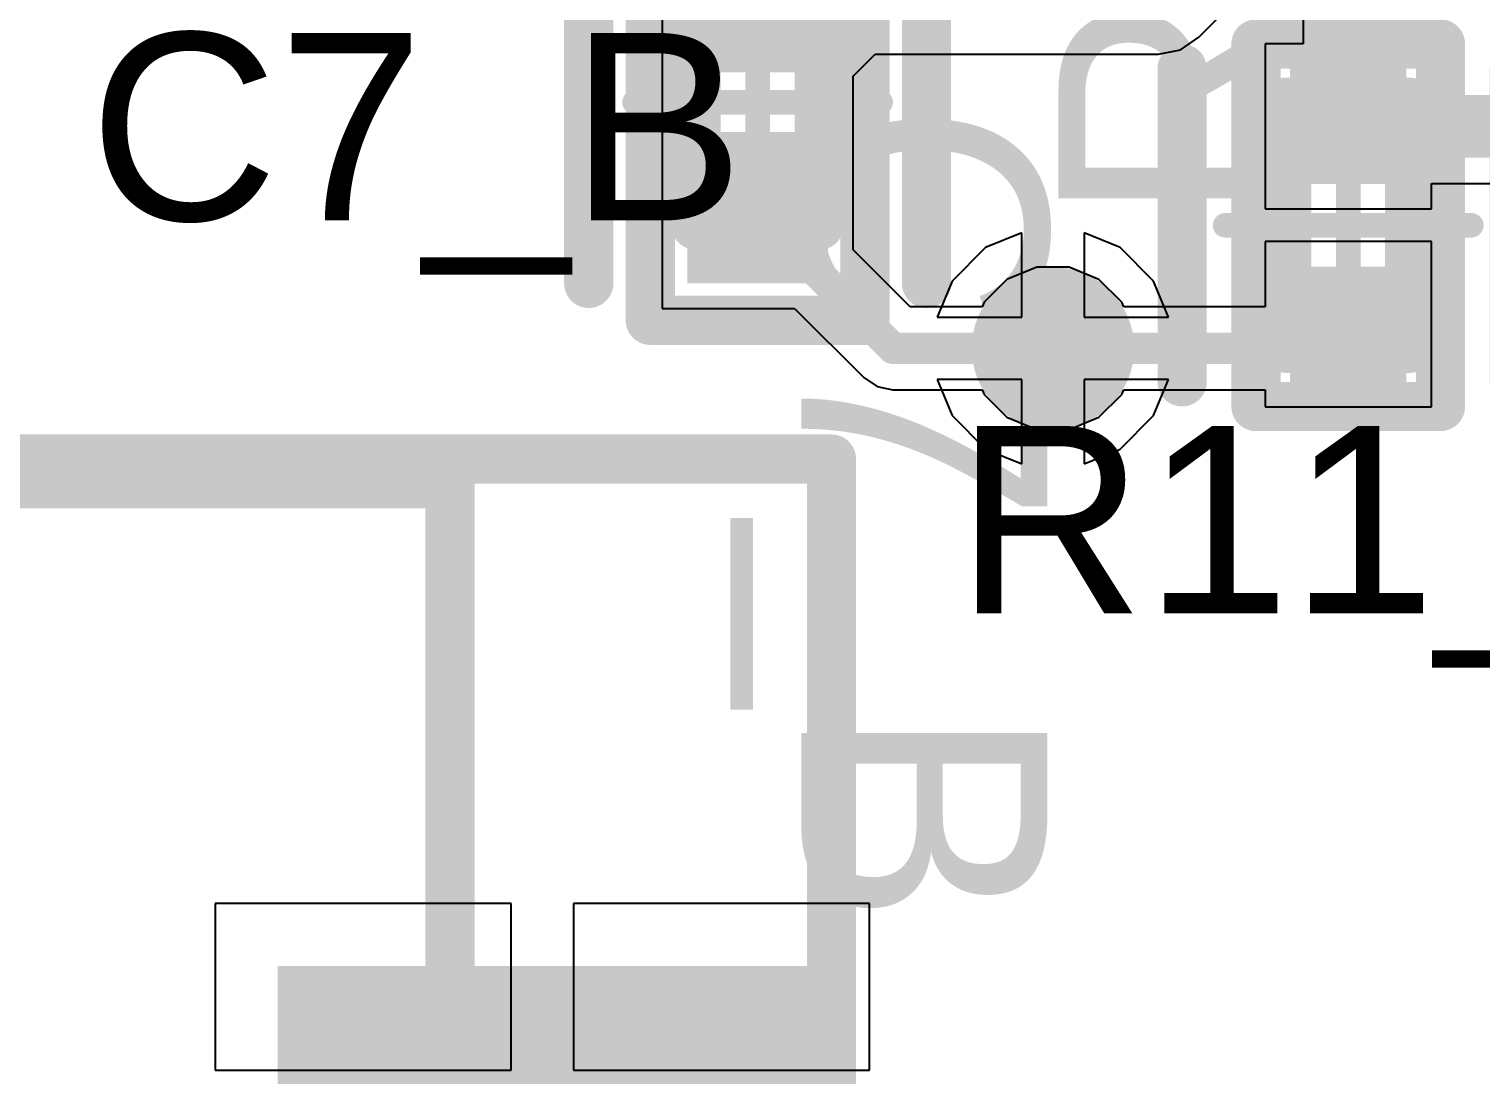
# Model space of a CAD drawing. Header units: millimetres. Extents: x 23 to 77.2, y 7.5 to 32.5.
# Drawn here: x 37.94 to 43.84, y 15.85 to 20.1 of the extents above; entities that cross this region are included whole.
import ezdxf

# ---------------------------------------------------------------- set-up
doc = ezdxf.new("R2010")
doc.units = ezdxf.units.MM
for name, color, linetype in [('BottomLayer', 5, 'Continuous'), ('BottomSolder', 6, 'Continuous'), ('Mechanical2', 216, 'Continuous'), ('Mechanical4', 56, 'Continuous'), ('Mechanical6', 56, 'Continuous'), ('Mechanical8', 56, 'Continuous'), ('TopLayer', 1, 'Continuous'), ('TopOverlay', 2, 'Continuous'), ('TopPaste', 8, 'Continuous'), ('TopSolder', 216, 'Continuous'), ('ViaHoleLayer', 16, 'Continuous')]:
    doc.layers.add(name, color=color, linetype=linetype)
doc.styles.add('Arial', font='', dxfattribs={"height": 0.2})
doc.styles.get('Arial').set_extended_font_data('Arial')

# ---------------------------------------------------------------- blocks, each defined once
blk = doc.blocks.new('FP_A6SN_3101_MFG_1')
at = {"layer": 'TopLayer'}
blk.add_hatch(color=1, dxfattribs=at).paths.add_polyline_path([(-3.09, 5.2), (-1.99, 5.2), (-1.99, 3.05), (-3.09, 3.05)])
at = {"layer": 'TopPaste'}
blk.add_hatch(color=8, dxfattribs=at).paths.add_polyline_path([(-3.09, 5.2), (-1.99, 5.2), (-1.99, 3.05), (-3.09, 3.05)])
at = {"layer": 'TopSolder'}
blk.add_hatch(color=216, dxfattribs=at).paths.add_polyline_path([(-3.09, 5.2), (-1.99, 5.2), (-1.99, 3.05), (-3.09, 3.05)])
at = {"layer": 'Mechanical2', "const_width": 0.2}
for points in [[(-5.05, -3.75), (-5.05, 3.75)], [(5.05, 3.75), (-5.05, 3.75)]]:
    blk.add_lwpolyline(points, dxfattribs=at)
at = {"layer": 'Mechanical2', "const_width": 0.1}
blk.add_lwpolyline([(-5.1, 3.75, 1), (-5, 3.75, 1)], format="xyb", close=True, dxfattribs=at)
blk.add_lwpolyline([(-5.1, 3.75, 1), (-5, 3.75, 1)], format="xyb", close=True, dxfattribs=at)
at = {"layer": 'Mechanical4', "const_width": 0.2}
for points in [[(-5.15, -5.3), (-5.15, 5.3)], [(5.15, 5.3), (-5.15, 5.3)]]:
    blk.add_lwpolyline(points, dxfattribs=at)
at = {"layer": 'Mechanical4', "const_width": 0.1}
blk.add_lwpolyline([(-5.2, 5.3, 1), (-5.1, 5.3, 1)], format="xyb", close=True, dxfattribs=at)
blk.add_lwpolyline([(-5.2, 5.3, 1), (-5.1, 5.3, 1)], format="xyb", close=True, dxfattribs=at)
at = {"layer": 'Mechanical6', "const_width": 0.2}
for points in [[(-5.15, -5.3), (-5.15, 5.3)], [(5.15, 5.3), (-5.15, 5.3)]]:
    blk.add_lwpolyline(points, dxfattribs=at)
at = {"layer": 'Mechanical6', "const_width": 0.1}
blk.add_lwpolyline([(-5.2, 5.3, 1), (-5.1, 5.3, 1)], format="xyb", close=True, dxfattribs=at)
blk.add_lwpolyline([(-5.2, 5.3, 1), (-5.1, 5.3, 1)], format="xyb", close=True, dxfattribs=at)
at = {"layer": 'TopOverlay', "const_width": 0.2}
for points in [[(-5.05, -3.75), (-5.05, 3.75)], [(-3.465, 3.75), (-5.05, 3.75)]]:
    blk.add_lwpolyline(points, dxfattribs=at)
at = {"layer": 'TopOverlay', "const_width": 0.1}
for points in [[(-5.1, 3.75, 1), (-5, 3.75, 1)], [(-5.1, 3.75, 1), (-5, 3.75, 1)], [(-3.515, 3.75, 1), (-3.415, 3.75, 1)]]:
    blk.add_lwpolyline(points, format="xyb", close=True, dxfattribs=at)
blk = doc.blocks.new('FP_ERJ2RK_IPC_C_22')
at = {"layer": 'TopLayer'}
for points in [[(-0.6362, 0.2362), (-0.1681, 0.2362), (-0.1681, -0.2362), (-0.6362, -0.2362)], [(0.1681, 0.2362), (0.6362, 0.2362), (0.6362, -0.2362), (0.1681, -0.2362)]]:
    blk.add_hatch(color=1, dxfattribs=at).paths.add_polyline_path(points)
at = {"layer": 'TopPaste'}
for points in [[(-0.6362, 0.2362), (-0.1681, 0.2362), (-0.1681, -0.2362), (-0.6362, -0.2362)], [(0.1681, 0.2362), (0.6362, 0.2362), (0.6362, -0.2362), (0.1681, -0.2362)]]:
    blk.add_hatch(color=8, dxfattribs=at).paths.add_polyline_path(points)
at = {"layer": 'TopSolder'}
for points in [[(-0.6362, 0.2362), (-0.1681, 0.2362), (-0.1681, -0.2362), (-0.6362, -0.2362)], [(0.1681, 0.2362), (0.6362, 0.2362), (0.6362, -0.2362), (0.1681, -0.2362)]]:
    blk.add_hatch(color=216, dxfattribs=at).paths.add_polyline_path(points)
at = {"layer": 'Mechanical2', "const_width": 0.2}
for points in [[(-0.5, 0.25), (-0.5, -0.25)], [(-0.5, 0.25), (0.5, 0.25)], [(0.5, 0.25), (0.5, -0.25)], [(-0.5, -0.25), (0.5, -0.25)]]:
    blk.add_lwpolyline(points, dxfattribs=at)
at = {"layer": 'Mechanical2', "const_width": 0.1}
for points in [[(-0.55, 0.25, 1), (-0.45, 0.25, 1)], [(-0.55, 0.25, 1), (-0.45, 0.25, 1)], [(0.45, 0.25, 1), (0.55, 0.25, 1)], [(0.45, 0.25, 1), (0.55, 0.25, 1)], [(-0.55, -0.25, 1), (-0.45, -0.25, 1)], [(-0.55, -0.25, 1), (-0.45, -0.25, 1)], [(0.45, -0.25, 1), (0.55, -0.25, 1)], [(0.45, -0.25, 1), (0.55, -0.25, 1)]]:
    blk.add_lwpolyline(points, format="xyb", close=True, dxfattribs=at)
at = {"layer": 'Mechanical4', "const_width": 0.2}
for points in [[(-0.7362, 0.375), (-0.7362, -0.375)], [(-0.7362, 0.375), (0.7362, 0.375)], [(0.7362, 0.375), (0.7362, -0.375)], [(-0.7362, -0.375), (0.7362, -0.375)]]:
    blk.add_lwpolyline(points, dxfattribs=at)
at = {"layer": 'Mechanical4', "const_width": 0.1}
for points in [[(-0.7862, 0.375, 1), (-0.6862, 0.375, 1)], [(-0.7862, 0.375, 1), (-0.6862, 0.375, 1)], [(0.6862, 0.375, 1), (0.7862, 0.375, 1)], [(0.6862, 0.375, 1), (0.7862, 0.375, 1)], [(-0.7862, -0.375, 1), (-0.6862, -0.375, 1)], [(-0.7862, -0.375, 1), (-0.6862, -0.375, 1)], [(0.6862, -0.375, 1), (0.7862, -0.375, 1)], [(0.6862, -0.375, 1), (0.7862, -0.375, 1)]]:
    blk.add_lwpolyline(points, format="xyb", close=True, dxfattribs=at)
at = {"layer": 'Mechanical6', "const_width": 0.2}
for points in [[(-0.7362, 0.375), (-0.7362, -0.375)], [(-0.7362, 0.375), (0.7362, 0.375)], [(0.7362, 0.375), (0.7362, -0.375)], [(-0.7362, -0.375), (0.7362, -0.375)]]:
    blk.add_lwpolyline(points, dxfattribs=at)
at = {"layer": 'Mechanical6', "const_width": 0.1}
for points in [[(-0.7862, 0.375, 1), (-0.6862, 0.375, 1)], [(-0.7862, 0.375, 1), (-0.6862, 0.375, 1)], [(0.6862, 0.375, 1), (0.7862, 0.375, 1)], [(0.6862, 0.375, 1), (0.7862, 0.375, 1)], [(-0.7862, -0.375, 1), (-0.6862, -0.375, 1)], [(-0.7862, -0.375, 1), (-0.6862, -0.375, 1)], [(0.6862, -0.375, 1), (0.7862, -0.375, 1)], [(0.6862, -0.375, 1), (0.7862, -0.375, 1)]]:
    blk.add_lwpolyline(points, format="xyb", close=True, dxfattribs=at)
at = {"layer": 'Mechanical8', "const_width": 0.1}
for points in [[(0, 0.5), (0, -0.5)], [(-0.5, 0), (0.5, 0)]]:
    blk.add_lwpolyline(points, dxfattribs=at)
at = {"layer": 'Mechanical8', "const_width": 0.05}
for points in [[(-0.025, 0.5, 1), (0.025, 0.5, 1)], [(-0.525, 0, 1), (-0.475, 0, 1)], [(0.475, 0, 1), (0.525, 0, 1)], [(-0.025, -0.5, 1), (0.025, -0.5, 1)]]:
    blk.add_lwpolyline(points, format="xyb", close=True, dxfattribs=at)
at = {"layer": 'TopOverlay', "const_width": 0.2}
for points in [[(-0.6362, 0.675), (0.6362, 0.675)], [(-0.6362, -0.675), (0.6362, -0.675)]]:
    blk.add_lwpolyline(points, dxfattribs=at)
at = {"layer": 'TopOverlay', "const_width": 0.1}
for points in [[(-0.6862, 0.675, 1), (-0.5862, 0.675, 1)], [(0.5862, 0.675, 1), (0.6862, 0.675, 1)], [(-0.6862, -0.675, 1), (-0.5862, -0.675, 1)], [(0.5862, -0.675, 1), (0.6862, -0.675, 1)]]:
    blk.add_lwpolyline(points, format="xyb", close=True, dxfattribs=at)
at = {"layer": 'Mechanical6'}
blk.add_text('R11_B', height=1, dxfattribs=at).set_placement((0, 0.1775))
blk = doc.blocks.new('FP_GRM155_0_05_IPC_B_33')
at = {"layer": 'TopLayer'}
for points in [[(-0.7362, 0.2862), (-0.1209, 0.2862), (-0.1209, -0.2862), (-0.7362, -0.2862)], [(0.1209, 0.2862), (0.7362, 0.2862), (0.7362, -0.2862), (0.1209, -0.2862)]]:
    blk.add_hatch(color=1, dxfattribs=at).paths.add_polyline_path(points)
at = {"layer": 'TopPaste'}
for points in [[(-0.7362, 0.2862), (-0.1209, 0.2862), (-0.1209, -0.2862), (-0.7362, -0.2862)], [(0.1209, 0.2862), (0.7362, 0.2862), (0.7362, -0.2862), (0.1209, -0.2862)]]:
    blk.add_hatch(color=8, dxfattribs=at).paths.add_polyline_path(points)
at = {"layer": 'TopSolder'}
for points in [[(-0.7362, 0.2862), (-0.1209, 0.2862), (-0.1209, -0.2862), (-0.7362, -0.2862)], [(0.1209, 0.2862), (0.7362, 0.2862), (0.7362, -0.2862), (0.1209, -0.2862)]]:
    blk.add_hatch(color=216, dxfattribs=at).paths.add_polyline_path(points)
at = {"layer": 'Mechanical2', "const_width": 0.2}
for points in [[(-0.5, -0.25), (-0.5, 0.25)], [(0.5, 0.25), (-0.5, 0.25)], [(0.5, -0.25), (0.5, 0.25)], [(0.5, -0.25), (-0.5, -0.25)]]:
    blk.add_lwpolyline(points, dxfattribs=at)
at = {"layer": 'Mechanical2', "const_width": 0.1}
for points in [[(-0.55, 0.25, 1), (-0.45, 0.25, 1)], [(-0.55, 0.25, 1), (-0.45, 0.25, 1)], [(0.45, 0.25, 1), (0.55, 0.25, 1)], [(0.45, 0.25, 1), (0.55, 0.25, 1)], [(-0.55, -0.25, 1), (-0.45, -0.25, 1)], [(-0.55, -0.25, 1), (-0.45, -0.25, 1)], [(0.45, -0.25, 1), (0.55, -0.25, 1)], [(0.45, -0.25, 1), (0.55, -0.25, 1)]]:
    blk.add_lwpolyline(points, format="xyb", close=True, dxfattribs=at)
at = {"layer": 'Mechanical4', "const_width": 0.2}
for points in [[(-0.8862, -0.4362), (-0.8862, 0.4362)], [(0.8862, 0.4362), (-0.8862, 0.4362)], [(0.8862, -0.4362), (0.8862, 0.4362)], [(0.8862, -0.4362), (-0.8862, -0.4362)]]:
    blk.add_lwpolyline(points, dxfattribs=at)
at = {"layer": 'Mechanical4', "const_width": 0.1}
for points in [[(-0.9362, 0.4362, 1), (-0.8362, 0.4362, 1)], [(-0.9362, 0.4362, 1), (-0.8362, 0.4362, 1)], [(0.8362, 0.4362, 1), (0.9362, 0.4362, 1)], [(0.8362, 0.4362, 1), (0.9362, 0.4362, 1)], [(-0.9362, -0.4362, 1), (-0.8362, -0.4362, 1)], [(-0.9362, -0.4362, 1), (-0.8362, -0.4362, 1)], [(0.8362, -0.4362, 1), (0.9362, -0.4362, 1)], [(0.8362, -0.4362, 1), (0.9362, -0.4362, 1)]]:
    blk.add_lwpolyline(points, format="xyb", close=True, dxfattribs=at)
at = {"layer": 'Mechanical6', "const_width": 0.2}
for points in [[(-0.8862, -0.4362), (-0.8862, 0.4362)], [(0.8862, 0.4362), (-0.8862, 0.4362)], [(0.8862, -0.4362), (0.8862, 0.4362)], [(0.8862, -0.4362), (-0.8862, -0.4362)]]:
    blk.add_lwpolyline(points, dxfattribs=at)
at = {"layer": 'Mechanical6', "const_width": 0.1}
for points in [[(-0.9362, 0.4362, 1), (-0.8362, 0.4362, 1)], [(-0.9362, 0.4362, 1), (-0.8362, 0.4362, 1)], [(0.8362, 0.4362, 1), (0.9362, 0.4362, 1)], [(0.8362, 0.4362, 1), (0.9362, 0.4362, 1)], [(-0.9362, -0.4362, 1), (-0.8362, -0.4362, 1)], [(-0.9362, -0.4362, 1), (-0.8362, -0.4362, 1)], [(0.8362, -0.4362, 1), (0.9362, -0.4362, 1)], [(0.8362, -0.4362, 1), (0.9362, -0.4362, 1)]]:
    blk.add_lwpolyline(points, format="xyb", close=True, dxfattribs=at)
at = {"layer": 'Mechanical8', "const_width": 0.1}
for points in [[(0, -0.5), (0, 0.5)], [(0.5, 0), (-0.5, 0)]]:
    blk.add_lwpolyline(points, dxfattribs=at)
at = {"layer": 'Mechanical8', "const_width": 0.05}
for points in [[(-0.025, 0.5, 1), (0.025, 0.5, 1)], [(-0.525, 0, 1), (-0.475, 0, 1)], [(0.475, 0, 1), (0.525, 0, 1)], [(-0.025, -0.5, 1), (0.025, -0.5, 1)]]:
    blk.add_lwpolyline(points, format="xyb", close=True, dxfattribs=at)
at = {"layer": 'TopOverlay', "const_width": 0.2}
for points in [[(0.7362, 0.6862), (-0.7362, 0.6862)], [(0.7362, -0.6862), (-0.7362, -0.6862)]]:
    blk.add_lwpolyline(points, dxfattribs=at)
at = {"layer": 'TopOverlay', "const_width": 0.1}
for points in [[(-0.7862, 0.6862, 1), (-0.6862, 0.6862, 1)], [(0.6862, 0.6862, 1), (0.7862, 0.6862, 1)], [(-0.7862, -0.6862, 1), (-0.6862, -0.6862, 1)], [(0.6862, -0.6862, 1), (0.7862, -0.6862, 1)]]:
    blk.add_lwpolyline(points, format="xyb", close=True, dxfattribs=at)
at = {"layer": 'Mechanical6'}
blk.add_text('C7_B', height=1, dxfattribs=at).set_placement((0, 0.1775))

msp = doc.modelspace()

# ---------------------------------------------------------------- hatches: boundary and pattern name
at = {"layer": 'BottomLayer'}
h = msp.add_hatch(color=5, dxfattribs=at)
edge = h.paths.add_edge_path()
edge.add_arc((42.1, 18.8), 0.2286, 0, 360)
at = {"layer": 'BottomSolder'}
h = msp.add_hatch(color=6, dxfattribs=at)
edge = h.paths.add_edge_path()
edge.add_arc((42.1, 18.8), 0.3302, 0, 360)
at = {"layer": 'TopLayer'}
h = msp.add_hatch(color=1, dxfattribs=at)
edge = h.paths.add_edge_path()
edge.add_arc((42.1, 18.8), 0.2286, 0, 360)
at = {"layer": 'TopSolder'}
h = msp.add_hatch(color=216, dxfattribs=at)
edge = h.paths.add_edge_path()
edge.add_arc((42.1, 18.8), 0.3302, 0, 360)
at = {"layer": 'ViaHoleLayer'}
h = msp.add_hatch(color=16, dxfattribs=at)
edge = h.paths.add_edge_path()
edge.add_arc((42.1, 18.8), 0.1016, 0, 360)

# ---------------------------------------------------------------- linework, layer by layer
at = {"layer": 'BottomLayer'}
for p, q in [((41.973, 19.2698), (41.8266, 19.2091)), ((41.973, 18.927), (41.973, 19.2698)), ((42.3734, 19.2091), (42.227, 19.2698)), ((42.227, 19.2698), (42.227, 18.927)), ((41.8266, 19.2091), (41.6909, 19.0734)), ((42.5091, 19.0734), (42.3734, 19.2091)), ((41.6909, 19.0734), (41.6302, 18.927)), ((42.5698, 18.927), (42.5091, 19.0734)), ((41.6302, 18.927), (41.973, 18.927)), ((42.227, 18.927), (42.5698, 18.927)), ((41.973, 18.673), (41.6302, 18.673)), ((41.6302, 18.673), (41.6909, 18.5266)), ((41.973, 18.3302), (41.973, 18.673)), ((42.5698, 18.673), (42.227, 18.673)), ((42.227, 18.673), (42.227, 18.3302)), ((42.5091, 18.5266), (42.5698, 18.673)), ((41.6909, 18.5266), (41.8266, 18.3909)), ((42.3734, 18.3909), (42.5091, 18.5266)), ((41.8266, 18.3909), (41.973, 18.3302)), ((42.227, 18.3302), (42.3734, 18.3909))]:
    msp.add_line(p, q, dxfattribs=at)
at = {"layer": 'TopLayer'}
for p, q in [((40.5122, 20.6378), (40.5122, 19.9077)), ((42.6934, 20.0637), (42.9996, 20.37)), ((43.1169, 20.3214), (43.1169, 20.0378)), ((42.6178, 20.0132), (42.6934, 20.0637)), ((42.5286, 19.9955), (42.6178, 20.0132)), ((43.1169, 20.0378), (42.9622, 20.0378)), ((42.9622, 20.0378), (42.9622, 19.3665)), ((41.2878, 19.9057), (41.3776, 19.9955)), ((41.3776, 19.9955), (42.5286, 19.9955)), ((40.5122, 19.9077), (40.5122, 19.8193)), ((41.2878, 19.7807), (41.2878, 19.9057)), ((40.5122, 19.8193), (40.5122, 19.6923)), ((41.2878, 19.6923), (41.2878, 19.7807)), ((40.5122, 19.6923), (40.5122, 18.9622)), ((41.2878, 19.2002), (41.2878, 19.6923)), ((43.6378, 19.3665), (43.6378, 19.4691)), ((43.6378, 19.4691), (44.3622, 19.4691)), ((42.9622, 19.3665), (43.6378, 19.3665)), ((41.5197, 18.9683), (41.2878, 19.2002)), ((43.6378, 19.2335), (42.9622, 19.2335)), ((42.9622, 19.2335), (42.9622, 18.9683)), ((43.6378, 18.5622), (43.6378, 19.2335)), ((42.0343, 19.1302), (41.913, 19.0799)), ((42.1657, 19.1302), (42.0343, 19.1302)), ((42.287, 19.0799), (42.1657, 19.1302)), ((41.913, 19.0799), (41.8201, 18.987)), ((42.3799, 18.987), (42.287, 19.0799)), ((40.5122, 18.9622), (41.0498, 18.9622)), ((41.0498, 18.9622), (41.331, 18.681)), ((41.8123, 18.9683), (41.5197, 18.9683)), ((41.8201, 18.987), (41.8123, 18.9683)), ((42.3877, 18.9683), (42.3799, 18.987)), ((42.9622, 18.9683), (42.3877, 18.9683)), ((41.331, 18.681), (41.3856, 18.6445)), ((41.3856, 18.6445), (41.45, 18.6317)), ((41.45, 18.6317), (41.8123, 18.6317)), ((41.8123, 18.6317), (41.8201, 18.613)), ((41.8201, 18.613), (41.913, 18.5201)), ((42.287, 18.5201), (42.3799, 18.613)), ((42.3799, 18.613), (42.3877, 18.6317)), ((42.3877, 18.6317), (42.9622, 18.6317)), ((42.9622, 18.6317), (42.9622, 18.5622)), ((42.9622, 18.5622), (43.6378, 18.5622)), ((41.913, 18.5201), (42.0343, 18.4698)), ((42.0343, 18.4698), (42.1657, 18.4698)), ((42.1657, 18.4698), (42.287, 18.5201)), ((39.898, 16.544), (38.696, 16.544)), ((38.696, 16.544), (38.696, 15.867)), ((39.898, 15.867), (39.898, 16.544)), ((41.354, 16.544), (40.152, 16.544)), ((40.152, 16.544), (40.152, 15.867)), ((41.354, 15.867), (41.354, 16.544)), ((38.696, 15.867), (39.898, 15.867)), ((40.152, 15.867), (41.354, 15.867))]:
    msp.add_line(p, q, dxfattribs=at)
for points, const_width in [([(43.35, 19.7521), (43.35, 21.05)], 0.254), ([(43.3, 19.7021), (43.35, 19.7521)], 0.254), ([(43.3, 19.7021), (44.7, 19.7021)], 0.254), ([(40.9, 19.35), (40.9, 19.3714)], 0.127), ([(40.9, 19.35), (41.45, 18.8)], 0.127), ([(43.2021, 18.8), (43.3, 18.8979)], 0.127), ([(41.45, 18.8), (42.1, 18.8)], 0.127), ([(42.1, 18.8), (43.2021, 18.8)], 0.127)]:
    msp.add_lwpolyline(points, dxfattribs=dict(at, const_width=const_width))
for points, const_width in [([(43.2365, 19.7021, 1), (43.3635, 19.7021, 1)], 0.127), ([(43.2365, 19.7021, 1), (43.3635, 19.7021, 1)], 0.127), ([(43.2865, 19.7521, 1), (43.4135, 19.7521, 1)], 0.127), ([(43.2865, 19.7521, 1), (43.4135, 19.7521, 1)], 0.127), ([(40.8682, 19.3714, 1), (40.9317, 19.3714, 1)], 0.0635), ([(40.8682, 19.35, 1), (40.9317, 19.35, 1)], 0.0635), ([(40.8682, 19.35, 1), (40.9317, 19.35, 1)], 0.0635), ([(43.2682, 18.8979, 1), (43.3317, 18.8979, 1)], 0.0635), ([(41.4182, 18.8, 1), (41.4817, 18.8, 1)], 0.0635), ([(41.4182, 18.8, 1), (41.4817, 18.8, 1)], 0.0635), ([(42.0682, 18.8, 1), (42.1317, 18.8, 1)], 0.0635), ([(42.0682, 18.8, 1), (42.1317, 18.8, 1)], 0.0635), ([(43.1704, 18.8, 1), (43.2339, 18.8, 1)], 0.0635), ([(43.1704, 18.8, 1), (43.2339, 18.8, 1)], 0.0635)]:
    msp.add_lwpolyline(points, format="xyb", close=True, dxfattribs=dict(at, const_width=const_width))

# ---------------------------------------------------------------- block references
for name, p, rotation in [('FP_ERJ2RK_IPC_C_22', (43.3, 19.3), 90), ('FP_GRM155_0_05_IPC_B_33', (40.9, 19.8), 270), ('FP_A6SN_3101_MFG_1', (35.9, 13.2), 270)]:
    msp.add_blockref(name, p, dxfattribs=dict(rotation=rotation))

# ---------------------------------------------------------------- texts
at = {"layer": 'TopOverlay', "style": 'Arial'}
for s, p in [('C7_B', (38.1832, 19.3196)), ('R11_B', (41.7036, 17.723))]:
    msp.add_text(s, height=0.762, dxfattribs=at).set_placement(p)

doc.saveas('drawing.dxf')
